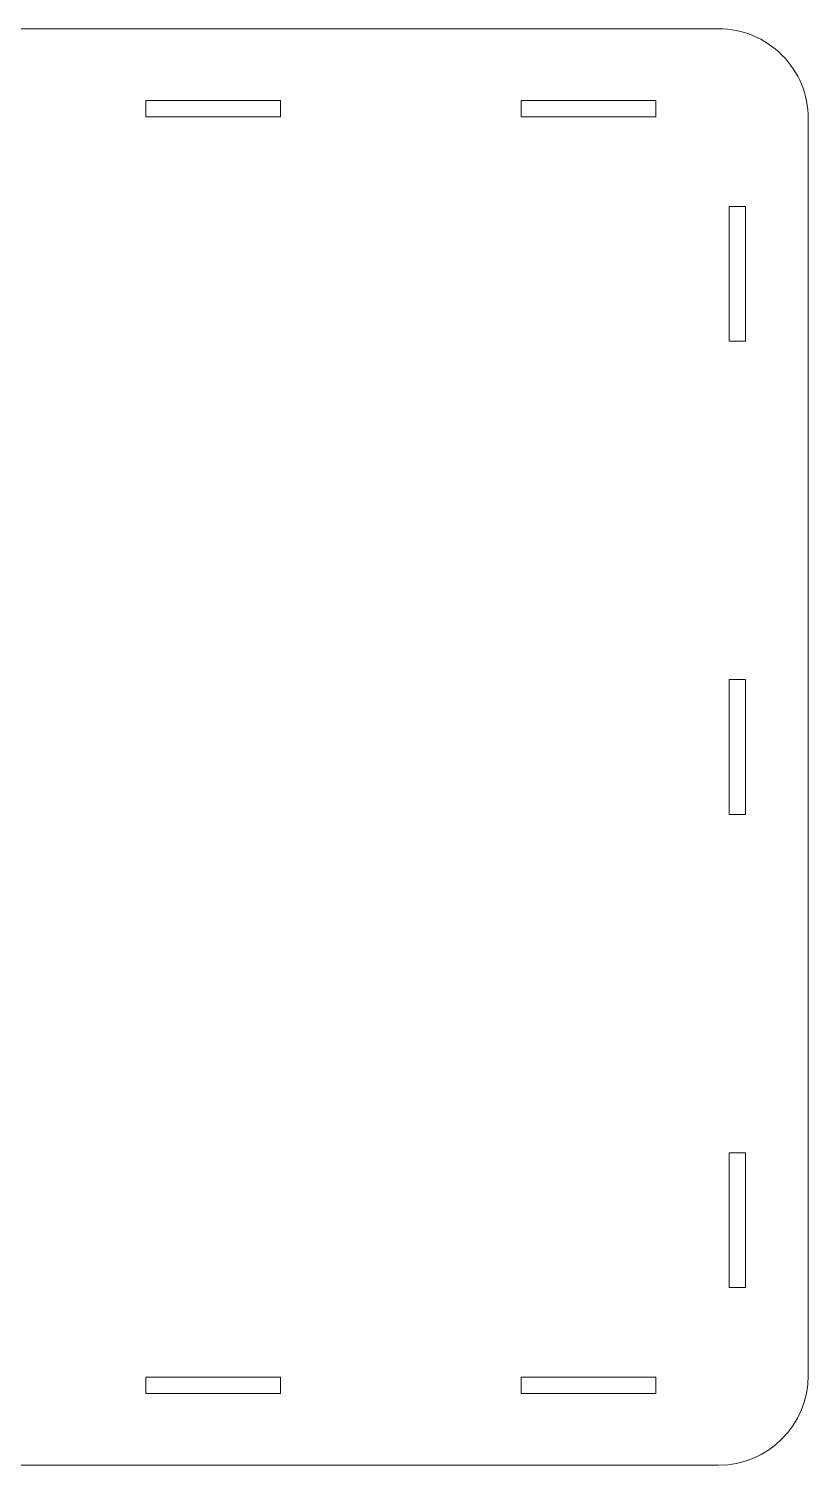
# Model space of a CAD drawing. Header units: millimetres. Extents: x -1119 to 1119, y -989 to 989.
# Drawn here: x -228 to 207, y -989 to -189 of the extents above; entities that cross this region are included whole.
import ezdxf

# ---------------------------------------------------------------- set-up
doc = ezdxf.new("R2010")
doc.units = ezdxf.units.MM
doc.header["$MEASUREMENT"] = 0
doc.layers.add('Camada 1', color=7, linetype='Continuous')

msp = doc.modelspace()

# ---------------------------------------------------------------- linework, layer by layer
at = {"layer": 'Camada 1', "color": 250, "lineweight": 20}
for points, knots in [([(156.5277, -188.7262), (156.5277, -188.7262), (-1033.4723, -188.7262), (-1033.4723, -188.7262), (-1033.4723, -188.7262), (-1046.7324, -188.7262), (-1059.4508, -193.9941), (-1068.8276, -203.3709), (-1068.8276, -203.3709), (-1078.2044, -212.7477), (-1083.4723, -225.4654), (-1083.4723, -238.7262), (-1083.4723, -238.7262), (-1083.4723, -238.7262), (-1083.4723, -938.7262), (-1083.4723, -938.7262), (-1083.4723, -938.7262), (-1083.4723, -951.9869), (-1078.2044, -964.7047), (-1068.8276, -974.0815), (-1068.8276, -974.0815), (-1059.4508, -983.4583), (-1046.7331, -988.7262), (-1033.4723, -988.7262), (-1033.4723, -988.7262), (-1033.4723, -988.7262), (156.5277, -988.7262), (156.5277, -988.7262), (156.5277, -988.7262), (184.1418, -988.7262), (206.5276, -966.3406), (206.5277, -938.7262), (206.5277, -938.7262), (206.5277, -938.7262), (206.5277, -238.7262), (206.5277, -238.7262), (206.5277, -238.7262), (206.5277, -225.4654), (201.2598, -212.7477), (191.883, -203.3709), (191.883, -203.3709), (182.5062, -193.9941), (169.7885, -188.7262), (156.5277, -188.7262)], [0, 0, 0, 0, 0.08333333, 0.08333333, 0.08333333, 0.08333333, 0.16666667, 0.16666667, 0.16666667, 0.16666667, 0.25, 0.25, 0.25, 0.25, 0.33333333, 0.33333333, 0.33333333, 0.33333333, 0.41666667, 0.41666667, 0.41666667, 0.41666667, 0.5, 0.5, 0.5, 0.5, 0.58333333, 0.58333333, 0.58333333, 0.58333333, 0.66666667, 0.66666667, 0.66666667, 0.66666667, 0.75, 0.75, 0.75, 0.75, 0.83333333, 0.83333333, 0.83333333, 0.83333333, 1, 1, 1, 1]), ([(-87.4723, -228.7262), (-87.4723, -228.7262), (-87.4723, -237.7262), (-87.4723, -237.7262), (-87.4723, -237.7262), (-87.4723, -237.7262), (-162.4723, -237.7262), (-162.4723, -237.7262), (-162.4723, -237.7262), (-162.4723, -237.7262), (-162.4723, -228.7262), (-162.4723, -228.7262), (-162.4723, -228.7262), (-162.4723, -228.7262), (-87.4723, -228.7262), (-87.4723, -228.7262)], [0, 0, 0, 0, 0.2, 0.2, 0.2, 0.2, 0.4, 0.4, 0.4, 0.4, 0.6, 0.6, 0.6, 0.6, 1, 1, 1, 1]), ([(121.5278, -237.7262), (121.5278, -237.7262), (46.5278, -237.7262), (46.5278, -237.7262), (46.5278, -237.7262), (46.5278, -237.7262), (46.5278, -228.7262), (46.5278, -228.7262), (46.5278, -228.7262), (46.5278, -228.7262), (121.5278, -228.7262), (121.5278, -228.7262), (121.5278, -228.7262), (121.5278, -228.7262), (121.5278, -237.7262), (121.5278, -237.7262)], [0, 0, 0, 0, 0.2, 0.2, 0.2, 0.2, 0.4, 0.4, 0.4, 0.4, 0.6, 0.6, 0.6, 0.6, 1, 1, 1, 1]), ([(171.5278, -362.7262), (171.5278, -362.7262), (162.5278, -362.7262), (162.5278, -362.7262), (162.5278, -362.7262), (162.5278, -362.7262), (162.5278, -287.7262), (162.5278, -287.7262), (162.5278, -287.7262), (162.5278, -287.7262), (171.5278, -287.7262), (171.5278, -287.7262), (171.5278, -287.7262), (171.5278, -287.7262), (171.5278, -362.7262), (171.5278, -362.7262)], [0, 0, 0, 0, 0.2, 0.2, 0.2, 0.2, 0.4, 0.4, 0.4, 0.4, 0.6, 0.6, 0.6, 0.6, 1, 1, 1, 1]), ([(162.5278, -626.2262), (162.5278, -626.2262), (162.5278, -551.2262), (162.5278, -551.2262), (162.5278, -551.2262), (162.5278, -551.2262), (171.5278, -551.2262), (171.5278, -551.2262), (171.5278, -551.2262), (171.5278, -551.2262), (171.5278, -626.2262), (171.5278, -626.2262), (171.5278, -626.2262), (171.5278, -626.2262), (162.5278, -626.2262), (162.5278, -626.2262)], [0, 0, 0, 0, 0.2, 0.2, 0.2, 0.2, 0.4, 0.4, 0.4, 0.4, 0.6, 0.6, 0.6, 0.6, 1, 1, 1, 1]), ([(162.5278, -889.7262), (162.5278, -889.7262), (162.5278, -814.7262), (162.5278, -814.7262), (162.5278, -814.7262), (162.5278, -814.7262), (171.5278, -814.7262), (171.5278, -814.7262), (171.5278, -814.7262), (171.5278, -814.7262), (171.5278, -889.7262), (171.5278, -889.7262), (171.5278, -889.7262), (171.5278, -889.7262), (162.5278, -889.7262), (162.5278, -889.7262)], [0, 0, 0, 0, 0.2, 0.2, 0.2, 0.2, 0.4, 0.4, 0.4, 0.4, 0.6, 0.6, 0.6, 0.6, 1, 1, 1, 1]), ([(-162.4723, -939.7262), (-162.4723, -939.7262), (-87.4723, -939.7262), (-87.4723, -939.7262), (-87.4723, -939.7262), (-87.4723, -939.7262), (-87.4723, -948.7262), (-87.4723, -948.7262), (-87.4723, -948.7262), (-87.4723, -948.7262), (-162.4723, -948.7262), (-162.4723, -948.7262), (-162.4723, -948.7262), (-162.4723, -948.7262), (-162.4723, -939.7262), (-162.4723, -939.7262)], [0, 0, 0, 0, 0.2, 0.2, 0.2, 0.2, 0.4, 0.4, 0.4, 0.4, 0.6, 0.6, 0.6, 0.6, 1, 1, 1, 1]), ([(46.5278, -939.7262), (46.5278, -939.7262), (121.5278, -939.7262), (121.5278, -939.7262), (121.5278, -939.7262), (121.5278, -939.7262), (121.5278, -948.7262), (121.5278, -948.7262), (121.5278, -948.7262), (121.5278, -948.7262), (46.5278, -948.7262), (46.5278, -948.7262), (46.5278, -948.7262), (46.5278, -948.7262), (46.5278, -939.7262), (46.5278, -939.7262)], [0, 0, 0, 0, 0.2, 0.2, 0.2, 0.2, 0.4, 0.4, 0.4, 0.4, 0.6, 0.6, 0.6, 0.6, 1, 1, 1, 1])]:
    msp.add_open_spline(points, degree=3, knots=knots, dxfattribs=at)

doc.saveas('drawing.dxf')
